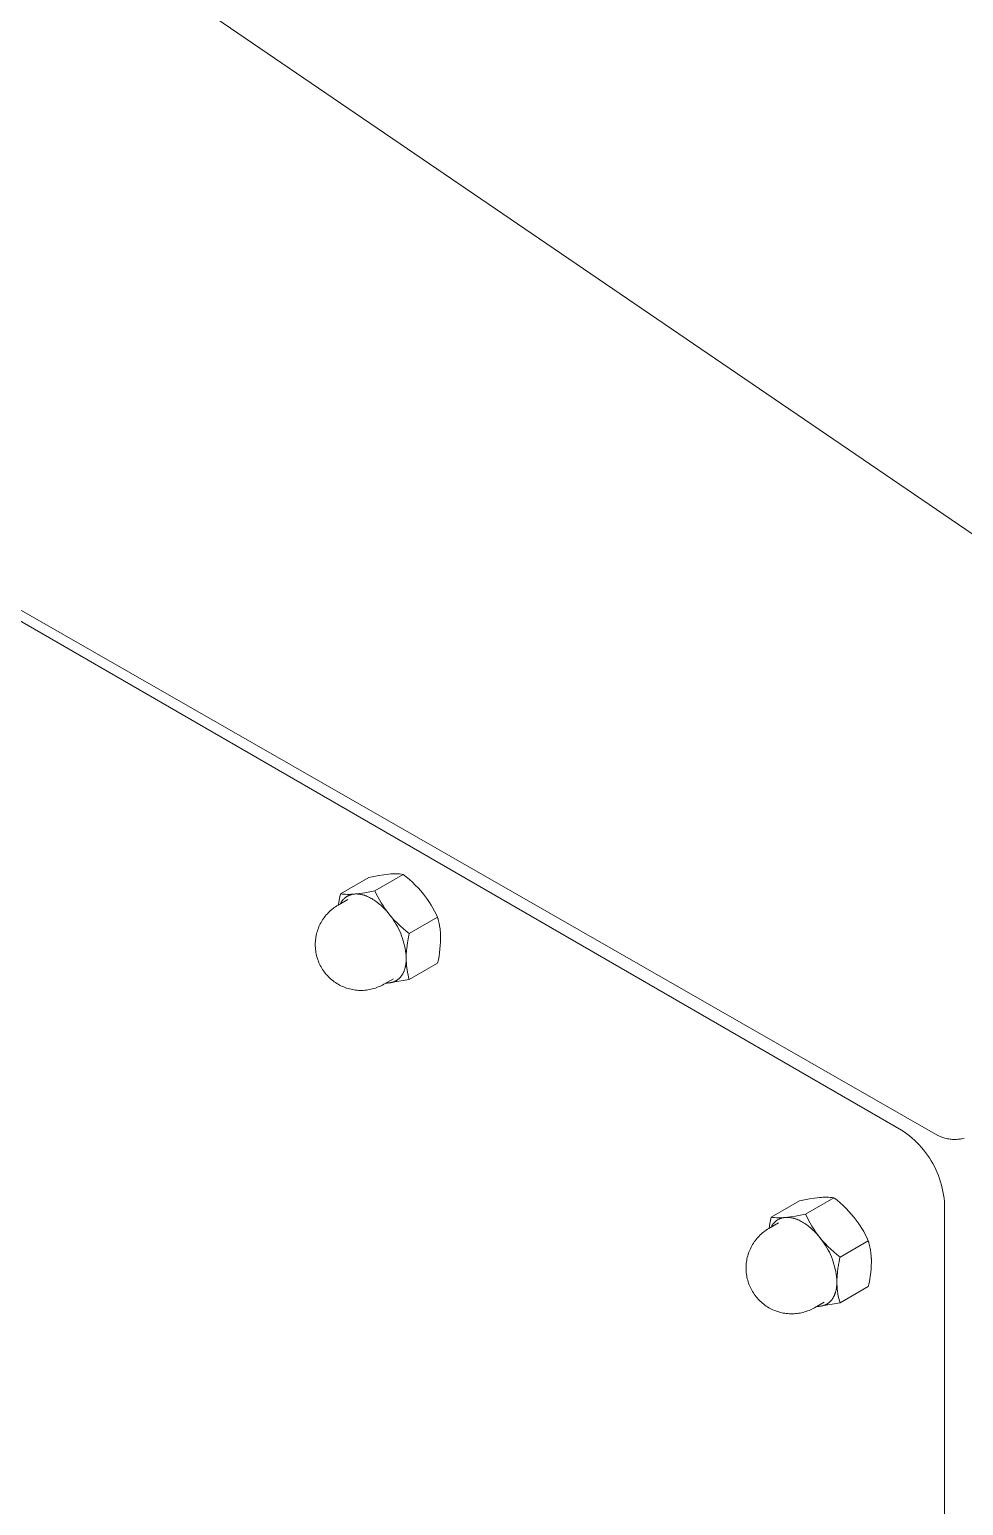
# Model space of a CAD drawing. Header units: inches. Extents: x -14 to 184, y -4 to 134.
# Drawn here: x 106.34 to 112.38, y 67.59 to 77.12 of the extents above; entities that cross this region are included whole.
import ezdxf

# ---------------------------------------------------------------- set-up
doc = ezdxf.new("R2010")
doc.units = ezdxf.units.IN
doc.layers.add('ZANO_R', color=7, linetype='Continuous', lineweight=0)

msp = doc.modelspace()

# ---------------------------------------------------------------- linework, layer by layer
at = {"layer": 'ZANO_R'}
for p, q in [((103.3051, 80.08926), (114.55939, 72.41391)), ((112.21055, 69.97924), (99.84042, 77.05908)), ((111.97658, 70.01358), (100.00587, 76.92487)), ((108.5325, 71.64534), (108.34958, 71.53972)), ((108.5325, 71.64534), (108.56507, 71.65212)), ((108.56507, 71.65212), (108.59782, 71.65795)), ((108.57229, 71.55961), (108.75522, 71.66523)), ((108.59782, 71.65795), (108.63072, 71.66284)), ((108.63072, 71.66284), (108.66375, 71.66677)), ((108.66375, 71.66677), (108.67517, 71.66781)), ((108.67517, 71.66781), (108.68661, 71.6685)), ((108.68661, 71.6685), (108.69807, 71.66884)), ((108.69807, 71.66884), (108.70953, 71.66882)), ((108.70953, 71.66882), (108.72099, 71.66845)), ((108.72099, 71.66845), (108.73243, 71.66773)), ((108.73243, 71.66773), (108.74384, 71.66665)), ((108.74384, 71.66665), (108.75522, 71.66523)), ((108.75522, 71.66523), (108.77569, 71.64896)), ((108.77569, 71.64896), (108.79562, 71.63203)), ((108.79562, 71.63203), (108.81499, 71.61447)), ((108.81499, 71.61447), (108.83378, 71.59628)), ((108.34529, 71.51926), (108.34139, 71.49873)), ((108.34958, 71.53972), (108.34529, 71.51926)), ((108.36095, 71.5383), (108.34958, 71.53972)), ((108.37236, 71.53722), (108.36095, 71.5383)), ((108.3838, 71.5365), (108.37236, 71.53722)), ((108.39526, 71.53613), (108.3838, 71.5365)), ((108.3886, 71.52), (108.38552, 71.51787)), ((108.39175, 71.52202), (108.3886, 71.52)), ((108.39496, 71.52393), (108.39175, 71.52202)), ((108.39824, 71.52573), (108.39496, 71.52393)), ((108.40672, 71.53611), (108.39526, 71.53613)), ((108.40158, 71.52742), (108.39824, 71.52573)), ((108.40497, 71.529), (108.40158, 71.52742)), ((108.40841, 71.53046), (108.40497, 71.529)), ((108.41818, 71.53645), (108.40672, 71.53611)), ((108.4119, 71.53181), (108.40841, 71.53046)), ((108.41543, 71.53303), (108.4119, 71.53181)), ((108.41901, 71.53414), (108.41543, 71.53303)), ((108.42962, 71.53714), (108.41818, 71.53645)), ((108.42261, 71.53512), (108.41901, 71.53414)), ((108.42625, 71.53598), (108.42261, 71.53512)), ((108.42992, 71.53672), (108.42625, 71.53598)), ((108.44104, 71.53818), (108.42962, 71.53714)), ((108.43361, 71.53733), (108.42992, 71.53672)), ((108.43732, 71.53782), (108.43361, 71.53733)), ((108.44104, 71.53818), (108.43732, 71.53782)), ((108.47407, 71.54211), (108.44104, 71.53818)), ((108.44407, 71.53842), (108.44104, 71.53818)), ((108.44715, 71.53858), (108.44407, 71.53842)), ((108.45026, 71.53868), (108.44715, 71.53858)), ((108.45341, 71.5387), (108.45026, 71.53868)), ((108.45659, 71.53865), (108.45341, 71.5387)), ((108.45981, 71.53853), (108.45659, 71.53865)), ((108.46307, 71.53833), (108.45981, 71.53853)), ((108.46636, 71.53806), (108.46307, 71.53833)), ((108.46968, 71.53771), (108.46636, 71.53806)), ((108.47304, 71.53728), (108.46968, 71.53771)), ((108.47642, 71.53678), (108.47304, 71.53728)), ((108.50697, 71.547), (108.47407, 71.54211)), ((108.47984, 71.53621), (108.47642, 71.53678)), ((108.48328, 71.53555), (108.47984, 71.53621)), ((108.48675, 71.53482), (108.48328, 71.53555)), ((108.49025, 71.53401), (108.48675, 71.53482)), ((108.49377, 71.53312), (108.49025, 71.53401)), ((108.49732, 71.53216), (108.49377, 71.53312)), ((108.50089, 71.53111), (108.49732, 71.53216)), ((108.50448, 71.52999), (108.50089, 71.53111)), ((108.50809, 71.52879), (108.50448, 71.52999)), ((108.53972, 71.55283), (108.50697, 71.547)), ((108.51171, 71.52751), (108.50809, 71.52879)), ((108.51536, 71.52615), (108.51171, 71.52751)), ((108.52269, 71.5232), (108.51536, 71.52615)), ((108.53007, 71.51994), (108.52269, 71.5232)), ((108.53749, 71.51637), (108.53007, 71.51994)), ((108.57229, 71.55961), (108.53972, 71.55283)), ((108.58166, 71.53969), (108.57229, 71.55961)), ((108.59164, 71.52007), (108.58166, 71.53969)), ((108.60222, 71.50076), (108.59164, 71.52007)), ((108.83378, 71.59628), (108.85197, 71.57749)), ((108.85197, 71.57749), (108.86954, 71.55812)), ((108.86954, 71.55812), (108.88646, 71.53818)), ((108.88646, 71.53818), (108.89988, 71.52073)), ((108.89988, 71.52073), (108.91275, 71.50287)), ((108.27225, 71.41802), (108.27936, 71.42501)), ((108.27936, 71.42501), (108.28671, 71.43176)), ((108.28671, 71.43176), (108.29428, 71.43826)), ((108.29428, 71.43826), (108.30206, 71.4445)), ((108.30206, 71.4445), (108.31005, 71.45047)), ((108.31005, 71.45047), (108.31823, 71.45617)), ((108.31823, 71.45617), (108.32661, 71.46158)), ((108.32661, 71.46158), (108.33516, 71.46672)), ((108.33516, 71.46672), (108.3978, 71.50288)), ((108.33872, 71.48309), (108.33634, 71.4674)), ((108.34139, 71.49873), (108.33872, 71.48309)), ((108.35161, 71.47861), (108.34996, 71.47526)), ((108.35338, 71.48191), (108.35161, 71.47861)), ((108.35526, 71.48514), (108.35338, 71.48191)), ((108.35725, 71.48831), (108.35526, 71.48514)), ((108.35934, 71.49141), (108.35725, 71.48831)), ((108.36154, 71.49444), (108.35934, 71.49141)), ((108.36384, 71.49739), (108.36154, 71.49444)), ((108.36623, 71.50026), (108.36384, 71.49739)), ((108.36873, 71.50305), (108.36623, 71.50026)), ((108.37131, 71.50575), (108.36873, 71.50305)), ((108.37399, 71.50836), (108.37131, 71.50575)), ((108.37675, 71.51088), (108.37399, 71.50836)), ((108.37959, 71.51331), (108.37675, 71.51088)), ((108.38252, 71.51564), (108.37959, 71.51331)), ((108.38552, 71.51787), (108.38252, 71.51564)), ((108.54494, 71.51251), (108.53749, 71.51637)), ((108.5524, 71.50835), (108.54494, 71.51251)), ((108.55985, 71.5039), (108.5524, 71.50835)), ((108.5673, 71.49917), (108.55985, 71.5039)), ((108.57472, 71.49416), (108.5673, 71.49917)), ((108.5821, 71.4889), (108.57472, 71.49416)), ((108.58943, 71.48338), (108.5821, 71.4889)), ((108.59671, 71.47762), (108.58943, 71.48338)), ((108.6039, 71.47164), (108.59671, 71.47762)), ((108.6134, 71.48179), (108.60222, 71.50076)), ((108.61102, 71.46543), (108.6039, 71.47164)), ((108.61804, 71.45902), (108.61102, 71.46543)), ((108.62514, 71.46317), (108.6134, 71.48179)), ((108.62496, 71.45242), (108.61804, 71.45902)), ((108.63176, 71.44565), (108.62496, 71.45242)), ((108.63746, 71.44492), (108.62514, 71.46317)), ((108.63843, 71.43871), (108.63176, 71.44565)), ((108.65033, 71.42706), (108.63746, 71.44492)), ((108.64498, 71.43162), (108.63843, 71.43871)), ((108.65139, 71.4244), (108.64498, 71.43162)), ((108.66375, 71.4096), (108.65033, 71.42706)), ((108.65765, 71.41705), (108.65139, 71.4244)), ((108.91275, 71.50287), (108.92507, 71.48462)), ((108.92507, 71.48462), (108.93682, 71.466)), ((108.93682, 71.466), (108.94799, 71.44702)), ((108.94799, 71.44702), (108.95857, 71.42772)), ((108.95857, 71.42772), (108.96855, 71.40809)), ((108.21145, 71.32744), (108.21554, 71.33654)), ((108.21554, 71.33654), (108.21993, 71.3455)), ((108.21993, 71.3455), (108.22463, 71.3543)), ((108.22463, 71.3543), (108.22961, 71.36294)), ((108.22961, 71.36294), (108.23489, 71.3714)), ((108.23489, 71.3714), (108.24045, 71.37968)), ((108.24045, 71.37968), (108.24628, 71.38777)), ((108.24628, 71.38777), (108.25239, 71.39566)), ((108.25239, 71.39566), (108.25876, 71.40333)), ((108.25876, 71.40333), (108.26538, 71.41079)), ((108.26538, 71.41079), (108.27225, 71.41802)), ((108.66375, 71.4096), (108.65765, 71.41705)), ((108.68068, 71.38967), (108.66375, 71.4096)), ((108.67405, 71.39673), (108.66375, 71.4096)), ((108.68391, 71.38352), (108.67405, 71.39673)), ((108.69824, 71.3703), (108.68068, 71.38967)), ((108.69332, 71.36998), (108.68391, 71.38352)), ((108.70226, 71.35613), (108.69332, 71.36998)), ((108.71643, 71.35151), (108.69824, 71.3703)), ((108.71073, 71.34199), (108.70226, 71.35613)), ((108.71871, 71.32757), (108.71073, 71.34199)), ((108.73522, 71.33332), (108.71643, 71.35151)), ((108.7262, 71.31288), (108.71871, 71.32757)), ((108.75459, 71.31575), (108.73522, 71.33332)), ((108.97793, 71.38817), (108.795, 71.28256)), ((108.96855, 71.40809), (108.97793, 71.38817)), ((108.97793, 71.38817), (108.98013, 71.38042)), ((108.98063, 71.37862), (108.98013, 71.38042)), ((108.98063, 71.37862), (108.98223, 71.37259)), ((108.98332, 71.36834), (108.98223, 71.37259)), ((108.98332, 71.36834), (108.98423, 71.36466)), ((108.986, 71.35715), (108.98423, 71.36466)), ((108.98599, 71.35714), (108.98655, 71.35467)), ((108.98733, 71.3511), (108.98655, 71.35467)), ((108.98733, 71.3511), (108.98788, 71.3485)), ((108.98866, 71.34469), (108.98788, 71.3485)), ((108.98865, 71.34469), (108.98952, 71.34025)), ((108.98998, 71.33783), (108.98952, 71.34025)), ((108.98998, 71.33783), (108.99103, 71.3319)), ((108.99129, 71.33042), (108.99103, 71.3319)), ((108.99129, 71.33042), (108.99241, 71.32342)), ((108.1882, 71.23093), (108.18904, 71.24087)), ((108.18904, 71.24087), (108.19021, 71.25078)), ((108.19021, 71.25078), (108.19173, 71.26064)), ((108.19173, 71.26064), (108.19357, 71.27044)), ((108.19357, 71.27044), (108.19574, 71.28017)), ((108.19574, 71.28017), (108.19824, 71.28983)), ((108.19824, 71.28983), (108.20106, 71.29939)), ((108.20106, 71.29939), (108.20421, 71.30886)), ((108.20421, 71.30886), (108.20767, 71.31821)), ((108.20767, 71.31821), (108.21145, 71.32744)), ((108.73319, 71.29795), (108.7262, 71.31288)), ((108.73967, 71.2828), (108.73319, 71.29795)), ((108.74563, 71.26743), (108.73967, 71.2828)), ((108.75107, 71.25187), (108.74563, 71.26743)), ((108.75598, 71.23613), (108.75107, 71.25187)), ((108.77453, 71.29883), (108.75459, 71.31575)), ((108.76035, 71.22023), (108.75598, 71.23613)), ((108.795, 71.28256), (108.77453, 71.29883)), ((108.78505, 71.23139), (108.7856, 71.23463)), ((108.7887, 71.25177), (108.7856, 71.23463)), ((108.7887, 71.25177), (108.78961, 71.25651)), ((108.79069, 71.262), (108.78961, 71.25651)), ((108.79069, 71.262), (108.7923, 71.26989)), ((108.795, 71.28256), (108.7923, 71.26989)), ((108.99258, 71.32229), (108.99241, 71.32342)), ((108.99258, 71.32229), (108.99365, 71.3148)), ((108.99386, 71.3132), (108.99364, 71.3148)), ((108.99386, 71.3132), (108.99474, 71.30606)), ((108.99627, 71.29015), (108.99473, 71.30605)), ((108.99629, 71.29015), (108.99644, 71.28818)), ((108.99681, 71.28261), (108.99642, 71.28818)), ((108.99683, 71.28261), (108.99704, 71.27907)), ((108.9973, 71.27383), (108.99703, 71.27907)), ((108.99708, 71.22812), (108.99782, 71.25118)), ((108.99731, 71.27383), (108.99747, 71.26986)), ((108.99767, 71.26338), (108.99746, 71.26986)), ((108.99767, 71.26338), (108.99773, 71.26056)), ((108.99782, 71.25118), (108.99773, 71.26056)), ((108.18752, 71.211), (108.18769, 71.22097)), ((108.18769, 71.20103), (108.18752, 71.211)), ((108.18769, 71.22097), (108.1882, 71.23093)), ((108.1882, 71.19107), (108.18769, 71.20103)), ((108.18904, 71.18113), (108.1882, 71.19107)), ((108.19021, 71.17122), (108.18904, 71.18113)), ((108.19173, 71.16136), (108.19021, 71.17122)), ((108.19357, 71.15156), (108.19173, 71.16136)), ((108.19574, 71.14183), (108.19357, 71.15156)), ((108.19824, 71.13217), (108.19574, 71.14183)), ((108.76419, 71.2042), (108.76035, 71.22023)), ((108.76747, 71.18805), (108.76419, 71.2042)), ((108.77021, 71.17179), (108.76747, 71.18805)), ((108.7724, 71.15545), (108.77021, 71.17179)), ((108.77403, 71.13905), (108.7724, 71.15545)), ((108.77511, 71.1226), (108.77403, 71.13905)), ((108.77546, 71.14169), (108.77526, 71.13497)), ((108.77546, 71.14169), (108.77563, 71.14584)), ((108.7759, 71.1514), (108.77563, 71.14584)), ((108.77589, 71.1514), (108.77673, 71.16436)), ((108.77673, 71.16436), (108.77783, 71.17729)), ((108.7782, 71.18104), (108.77783, 71.17729)), ((108.7782, 71.18104), (108.77907, 71.18919)), ((108.77928, 71.19104), (108.77907, 71.18919)), ((108.77928, 71.19104), (108.78034, 71.19976)), ((108.78051, 71.20108), (108.78034, 71.19976)), ((108.78051, 71.20108), (108.78164, 71.20938)), ((108.78189, 71.21115), (108.78164, 71.20938)), ((108.78189, 71.21115), (108.78295, 71.21831)), ((108.7834, 71.22125), (108.78295, 71.21831)), ((108.7834, 71.22125), (108.78427, 71.22669)), ((108.78505, 71.23139), (108.78427, 71.22669)), ((108.98711, 71.13644), (108.99065, 71.15923)), ((108.99065, 71.15923), (108.9935, 71.18213)), ((108.9935, 71.18213), (108.99565, 71.2051)), ((108.99565, 71.2051), (108.99708, 71.22812)), ((108.20106, 71.12261), (108.19824, 71.13217)), ((108.20421, 71.11314), (108.20106, 71.12261)), ((108.20767, 71.10379), (108.20421, 71.11314)), ((108.21145, 71.09456), (108.20767, 71.10379)), ((108.21554, 71.08546), (108.21145, 71.09456)), ((108.21993, 71.0765), (108.21554, 71.08546)), ((108.22463, 71.0677), (108.21993, 71.0765)), ((108.22961, 71.05906), (108.22463, 71.0677)), ((108.23489, 71.0506), (108.22961, 71.05906)), ((108.24045, 71.04232), (108.23489, 71.0506)), ((108.24628, 71.03423), (108.24045, 71.04232)), ((108.7611, 71.04093), (108.76236, 71.04422)), ((108.76236, 71.04422), (108.76357, 71.04756)), ((108.76357, 71.04756), (108.76471, 71.05095)), ((108.76471, 71.05095), (108.76579, 71.05439)), ((108.76579, 71.05439), (108.76682, 71.05787)), ((108.76682, 71.05787), (108.76778, 71.06141)), ((108.76778, 71.06141), (108.76868, 71.06498)), ((108.76868, 71.06498), (108.76952, 71.0686)), ((108.76952, 71.0686), (108.7703, 71.07225)), ((108.7703, 71.07225), (108.77103, 71.07595)), ((108.77103, 71.07595), (108.77229, 71.08345)), ((108.77229, 71.08345), (108.77331, 71.09107)), ((108.77331, 71.09107), (108.77411, 71.09882)), ((108.77411, 71.09882), (108.77466, 71.10666)), ((108.77466, 71.10666), (108.775, 71.1146)), ((108.775, 71.1146), (108.77511, 71.1226)), ((108.77511, 71.1226), (108.77515, 71.12896)), ((108.77534, 71.10717), (108.77511, 71.1226)), ((108.7752, 71.13208), (108.77515, 71.12896)), ((108.77519, 71.13208), (108.77526, 71.13497)), ((108.77607, 71.09175), (108.77534, 71.10717)), ((108.77729, 71.07636), (108.77607, 71.09175)), ((108.77902, 71.06103), (108.77729, 71.07636)), ((108.78124, 71.04575), (108.77902, 71.06103)), ((108.78395, 71.03056), (108.78124, 71.04575)), ((108.795, 70.98561), (108.97793, 71.09122)), ((108.97793, 71.09122), (108.98286, 71.11376)), ((108.98286, 71.11376), (108.98711, 71.13644)), ((108.25239, 71.02634), (108.24628, 71.03423)), ((108.25876, 71.01867), (108.25239, 71.02634)), ((108.26538, 71.01121), (108.25876, 71.01867)), ((108.27225, 71.00398), (108.26538, 71.01121)), ((108.27936, 70.99699), (108.27225, 71.00398)), ((108.28671, 70.99024), (108.27936, 70.99699)), ((108.29428, 70.98374), (108.28671, 70.99024)), ((108.30206, 70.9775), (108.29428, 70.98374)), ((108.31005, 70.97153), (108.30206, 70.9775)), ((108.31823, 70.96583), (108.31005, 70.97153)), ((108.32661, 70.96042), (108.31823, 70.96583)), ((108.33516, 70.95528), (108.32661, 70.96042)), ((108.34388, 70.95044), (108.33516, 70.95528)), ((108.35276, 70.9459), (108.34388, 70.95044)), ((108.62172, 70.95044), (108.61284, 70.9459)), ((108.63044, 70.95528), (108.62172, 70.95044)), ((108.63044, 70.95528), (108.69307, 70.99145)), ((108.64335, 70.96274), (108.65356, 70.96336)), ((108.64523, 70.96383), (108.64986, 70.96368)), ((108.64986, 70.96368), (108.6545, 70.96369)), ((108.65356, 70.96336), (108.66375, 70.96418)), ((108.6545, 70.96369), (108.65913, 70.96385)), ((108.65913, 70.96385), (108.66375, 70.96418)), ((108.66375, 70.96418), (108.795, 70.98561)), ((108.66375, 70.96418), (108.66676, 70.96449)), ((108.66676, 70.96449), (108.66975, 70.96486)), ((108.66975, 70.96486), (108.67272, 70.96531)), ((108.67272, 70.96531), (108.67567, 70.96583)), ((108.67567, 70.96583), (108.67861, 70.96643)), ((108.67861, 70.96643), (108.68152, 70.9671)), ((108.68152, 70.9671), (108.68441, 70.96785)), ((108.68441, 70.96785), (108.68728, 70.96867)), ((108.68728, 70.96867), (108.69012, 70.96957)), ((108.69012, 70.96957), (108.69293, 70.97054)), ((108.69293, 70.97054), (108.69571, 70.97159)), ((108.69571, 70.97159), (108.69847, 70.97272)), ((108.69847, 70.97272), (108.70119, 70.97393)), ((108.70119, 70.97393), (108.70388, 70.97521)), ((108.70388, 70.97521), (108.70654, 70.97657)), ((108.70654, 70.97657), (108.70916, 70.97801)), ((108.70916, 70.97801), (108.71174, 70.97952)), ((108.71174, 70.97952), (108.71429, 70.98111)), ((108.71429, 70.98111), (108.71679, 70.98278)), ((108.71679, 70.98278), (108.71926, 70.98452)), ((108.71926, 70.98452), (108.72168, 70.98634)), ((108.72168, 70.98634), (108.72406, 70.98824)), ((108.72406, 70.98824), (108.7264, 70.99021)), ((108.7264, 70.99021), (108.72869, 70.99226)), ((108.72869, 70.99226), (108.73094, 70.99438)), ((108.73094, 70.99438), (108.73314, 70.99657)), ((108.73314, 70.99657), (108.73529, 70.99884)), ((108.73529, 70.99884), (108.73739, 71.00118)), ((108.73739, 71.00118), (108.73943, 71.00359)), ((108.73943, 71.00359), (108.74143, 71.00607)), ((108.74143, 71.00607), (108.74338, 71.00863)), ((108.74338, 71.00863), (108.74527, 71.01124)), ((108.74527, 71.01124), (108.74711, 71.01393)), ((108.74711, 71.01393), (108.74889, 71.01668)), ((108.74889, 71.01668), (108.75062, 71.0195)), ((108.75062, 71.0195), (108.75229, 71.02238)), ((108.75229, 71.02238), (108.7539, 71.02533)), ((108.7539, 71.02533), (108.75546, 71.02833)), ((108.75546, 71.02833), (108.75696, 71.0314)), ((108.75696, 71.0314), (108.7584, 71.03452)), ((108.7584, 71.03452), (108.75978, 71.0377)), ((108.75978, 71.0377), (108.7611, 71.04093)), ((108.78715, 71.01546), (108.78395, 71.03056)), ((108.79083, 71.00047), (108.78715, 71.01546)), ((108.795, 70.98561), (108.79083, 71.00047)), ((108.36179, 70.94166), (108.35276, 70.9459)), ((108.37095, 70.93773), (108.36179, 70.94166)), ((108.38025, 70.9341), (108.37095, 70.93773)), ((108.38966, 70.9308), (108.38025, 70.9341)), ((108.39918, 70.92781), (108.38966, 70.9308)), ((108.40879, 70.92515), (108.39918, 70.92781)), ((108.41848, 70.92281), (108.40879, 70.92515)), ((108.42825, 70.92081), (108.41848, 70.92281)), ((108.43809, 70.91913), (108.42825, 70.92081)), ((108.44797, 70.91779), (108.43809, 70.91913)), ((108.45789, 70.91678), (108.44797, 70.91779)), ((108.46784, 70.9161), (108.45789, 70.91678)), ((108.47781, 70.91577), (108.46784, 70.9161)), ((108.48779, 70.91577), (108.47781, 70.91577)), ((108.49775, 70.9161), (108.48779, 70.91577)), ((108.50771, 70.91678), (108.49775, 70.9161)), ((108.51763, 70.91779), (108.50771, 70.91678)), ((108.52751, 70.91913), (108.51763, 70.91779)), ((108.53734, 70.92081), (108.52751, 70.91913)), ((108.54711, 70.92281), (108.53734, 70.92081)), ((108.55681, 70.92515), (108.54711, 70.92281)), ((108.56642, 70.92781), (108.55681, 70.92515)), ((108.57594, 70.9308), (108.56642, 70.92781)), ((108.58535, 70.9341), (108.57594, 70.9308)), ((108.59464, 70.93773), (108.58535, 70.9341)), ((108.60381, 70.94166), (108.59464, 70.93773)), ((108.61284, 70.9459), (108.60381, 70.94166)), ((111.97658, 70.01358), (111.99429, 70.00158)), ((111.99429, 70.00158), (112.01159, 69.98898)), ((112.01159, 69.98898), (112.02843, 69.97578)), ((112.02843, 69.97578), (112.0448, 69.96201)), ((112.0448, 69.96201), (112.06069, 69.94767)), ((112.06069, 69.94767), (112.07606, 69.93279)), ((112.07606, 69.93279), (112.09091, 69.91738)), ((112.09091, 69.91738), (112.10522, 69.90147)), ((112.10522, 69.90147), (112.11896, 69.88507)), ((112.21055, 69.97924), (112.21807, 69.97561)), ((112.21807, 69.97561), (112.22571, 69.97225)), ((112.22571, 69.97225), (112.23346, 69.96914)), ((112.23346, 69.96914), (112.24132, 69.96629)), ((112.24132, 69.96629), (112.24926, 69.96371)), ((112.24926, 69.96371), (112.25728, 69.96141)), ((112.25728, 69.96141), (112.26538, 69.95937)), ((112.26538, 69.95937), (112.27355, 69.95761)), ((112.27355, 69.95761), (112.28177, 69.95612)), ((112.28177, 69.95612), (112.29003, 69.95491)), ((112.29003, 69.95491), (112.29833, 69.95399)), ((112.29833, 69.95399), (112.30666, 69.95334)), ((112.30666, 69.95334), (112.315, 69.95297)), ((112.315, 69.95297), (112.32335, 69.95289)), ((112.32335, 69.95289), (112.3317, 69.95309)), ((112.3317, 69.95309), (112.34004, 69.95357)), ((112.34004, 69.95357), (112.34835, 69.95433)), ((112.34835, 69.95433), (112.35664, 69.95537)), ((112.35664, 69.95537), (112.36489, 69.95669)), ((112.36489, 69.95669), (112.37308, 69.95828)), ((112.37308, 69.95828), (112.38122, 69.96016)), ((112.11896, 69.88507), (112.13213, 69.8682)), ((112.13213, 69.8682), (112.1447, 69.85088)), ((112.1447, 69.85088), (112.15666, 69.83314)), ((112.15666, 69.83314), (112.168, 69.81499)), ((112.168, 69.81499), (112.17869, 69.79646)), ((112.17869, 69.79646), (112.18874, 69.77757)), ((112.18874, 69.77757), (112.19813, 69.75834)), ((112.19813, 69.75834), (112.20684, 69.7388)), ((112.20684, 69.7388), (112.21487, 69.71896)), ((112.21487, 69.71896), (112.2222, 69.69886)), ((112.2222, 69.69886), (112.22882, 69.67851)), ((112.22882, 69.67851), (112.23474, 69.65795)), ((112.23474, 69.65795), (112.23994, 69.63719)), ((112.23994, 69.63719), (112.24441, 69.61627)), ((112.24441, 69.61627), (112.24816, 69.5952)), ((111.31639, 69.55588), (111.13346, 69.45026)), ((111.31639, 69.55588), (111.34896, 69.56266)), ((111.34896, 69.56266), (111.3817, 69.56849)), ((111.35617, 69.47015), (111.5391, 69.57577)), ((111.3817, 69.56849), (111.41461, 69.57338)), ((111.41461, 69.57338), (111.44764, 69.57731)), ((111.44764, 69.57731), (111.45905, 69.57835)), ((111.45905, 69.57835), (111.4705, 69.57904)), ((111.4705, 69.57904), (111.48195, 69.57938)), ((111.48195, 69.57938), (111.49342, 69.57936)), ((111.49342, 69.57936), (111.50487, 69.57899)), ((111.50487, 69.57899), (111.51631, 69.57827)), ((111.51631, 69.57827), (111.52773, 69.57719)), ((111.52773, 69.57719), (111.5391, 69.57577)), ((111.5391, 69.57577), (111.55957, 69.5595)), ((111.55957, 69.5595), (111.57951, 69.54257)), ((111.57951, 69.54257), (111.59888, 69.52501)), ((111.59888, 69.52501), (111.61767, 69.50682)), ((112.24816, 69.5952), (112.25117, 69.57402)), ((112.25117, 69.57402), (112.25344, 69.55274)), ((112.25344, 69.55274), (112.25496, 69.5314)), ((112.25496, 56.86605), (112.25496, 69.5314)), ((111.12918, 69.4298), (111.12528, 69.40927)), ((111.13346, 69.45026), (111.12918, 69.4298)), ((111.14484, 69.44884), (111.13346, 69.45026)), ((111.15625, 69.44776), (111.14484, 69.44884)), ((111.16769, 69.44704), (111.15625, 69.44776)), ((111.16063, 69.42142), (111.15787, 69.4189)), ((111.16348, 69.42385), (111.16063, 69.42142)), ((111.16641, 69.42618), (111.16348, 69.42385)), ((111.16941, 69.42841), (111.16641, 69.42618)), ((111.17915, 69.44667), (111.16769, 69.44704)), ((111.17249, 69.43053), (111.16941, 69.42841)), ((111.17563, 69.43256), (111.17249, 69.43053)), ((111.17885, 69.43447), (111.17563, 69.43256)), ((111.18213, 69.43627), (111.17885, 69.43447)), ((111.19061, 69.44665), (111.17915, 69.44667)), ((111.18546, 69.43796), (111.18213, 69.43627)), ((111.18885, 69.43954), (111.18546, 69.43796)), ((111.1923, 69.441), (111.18885, 69.43954)), ((111.20207, 69.44699), (111.19061, 69.44665)), ((111.19579, 69.44235), (111.1923, 69.441)), ((111.19932, 69.44357), (111.19579, 69.44235)), ((111.20289, 69.44468), (111.19932, 69.44357)), ((111.21351, 69.44768), (111.20207, 69.44699)), ((111.2065, 69.44566), (111.20289, 69.44468)), ((111.21014, 69.44652), (111.2065, 69.44566)), ((111.21381, 69.44726), (111.21014, 69.44652)), ((111.22493, 69.44872), (111.21351, 69.44768)), ((111.2175, 69.44787), (111.21381, 69.44726)), ((111.2212, 69.44836), (111.2175, 69.44787)), ((111.22493, 69.44872), (111.2212, 69.44836)), ((111.25796, 69.45265), (111.22493, 69.44872)), ((111.22796, 69.44896), (111.22493, 69.44872)), ((111.23103, 69.44912), (111.22796, 69.44896)), ((111.23414, 69.44922), (111.23103, 69.44912)), ((111.23729, 69.44924), (111.23414, 69.44922)), ((111.24048, 69.44919), (111.23729, 69.44924)), ((111.2437, 69.44907), (111.24048, 69.44919)), ((111.24695, 69.44887), (111.2437, 69.44907)), ((111.25024, 69.4486), (111.24695, 69.44887)), ((111.25357, 69.44825), (111.25024, 69.4486)), ((111.25692, 69.44782), (111.25357, 69.44825)), ((111.26031, 69.44732), (111.25692, 69.44782)), ((111.29086, 69.45754), (111.25796, 69.45265)), ((111.26372, 69.44675), (111.26031, 69.44732)), ((111.26717, 69.44609), (111.26372, 69.44675)), ((111.27064, 69.44536), (111.26717, 69.44609)), ((111.27414, 69.44455), (111.27064, 69.44536)), ((111.27766, 69.44366), (111.27414, 69.44455)), ((111.28121, 69.4427), (111.27766, 69.44366)), ((111.28477, 69.44165), (111.28121, 69.4427)), ((111.28836, 69.44053), (111.28477, 69.44165)), ((111.29197, 69.43933), (111.28836, 69.44053)), ((111.32361, 69.46337), (111.29086, 69.45754)), ((111.2956, 69.43805), (111.29197, 69.43933)), ((111.29924, 69.43669), (111.2956, 69.43805)), ((111.30658, 69.43374), (111.29924, 69.43669)), ((111.31396, 69.43048), (111.30658, 69.43374)), ((111.32138, 69.42691), (111.31396, 69.43048)), ((111.32882, 69.42305), (111.32138, 69.42691)), ((111.35617, 69.47015), (111.32361, 69.46337)), ((111.33628, 69.41889), (111.32882, 69.42305)), ((111.36555, 69.45023), (111.35617, 69.47015)), ((111.37553, 69.43061), (111.36555, 69.45023)), ((111.38611, 69.4113), (111.37553, 69.43061)), ((111.61767, 69.50682), (111.63586, 69.48803)), ((111.63586, 69.48803), (111.65342, 69.46866)), ((111.65342, 69.46866), (111.67035, 69.44872)), ((111.67035, 69.44872), (111.68376, 69.43127)), ((111.68376, 69.43127), (111.69664, 69.41341)), ((111.04927, 69.32133), (111.05614, 69.32856)), ((111.05614, 69.32856), (111.06325, 69.33555)), ((111.06325, 69.33555), (111.07059, 69.3423)), ((111.07059, 69.3423), (111.07816, 69.3488)), ((111.07816, 69.3488), (111.08594, 69.35504)), ((111.08594, 69.35504), (111.09393, 69.36101)), ((111.09393, 69.36101), (111.10212, 69.36671)), ((111.10212, 69.36671), (111.11049, 69.37212)), ((111.11049, 69.37212), (111.11905, 69.37726)), ((111.11905, 69.37726), (111.18168, 69.41342)), ((111.12261, 69.39363), (111.12022, 69.37794)), ((111.12528, 69.40927), (111.12261, 69.39363)), ((111.1355, 69.38915), (111.13384, 69.3858)), ((111.13727, 69.39245), (111.1355, 69.38915)), ((111.13915, 69.39568), (111.13727, 69.39245)), ((111.14113, 69.39885), (111.13915, 69.39568)), ((111.14323, 69.40195), (111.14113, 69.39885)), ((111.14542, 69.40498), (111.14323, 69.40195)), ((111.14772, 69.40793), (111.14542, 69.40498)), ((111.15012, 69.4108), (111.14772, 69.40793)), ((111.15261, 69.41359), (111.15012, 69.4108)), ((111.1552, 69.41629), (111.15261, 69.41359)), ((111.15787, 69.4189), (111.1552, 69.41629)), ((111.34374, 69.41444), (111.33628, 69.41889)), ((111.35118, 69.40971), (111.34374, 69.41444)), ((111.3586, 69.4047), (111.35118, 69.40971)), ((111.36599, 69.39944), (111.3586, 69.4047)), ((111.37332, 69.39392), (111.36599, 69.39944)), ((111.38059, 69.38816), (111.37332, 69.39392)), ((111.38779, 69.38218), (111.38059, 69.38816)), ((111.39728, 69.39233), (111.38611, 69.4113)), ((111.3949, 69.37597), (111.38779, 69.38218)), ((111.40193, 69.36956), (111.3949, 69.37597)), ((111.40903, 69.37371), (111.39728, 69.39233)), ((111.40884, 69.36296), (111.40193, 69.36956)), ((111.41564, 69.35619), (111.40884, 69.36296)), ((111.42135, 69.35546), (111.40903, 69.37371)), ((111.42232, 69.34925), (111.41564, 69.35619)), ((111.43422, 69.3376), (111.42135, 69.35546)), ((111.42887, 69.34216), (111.42232, 69.34925)), ((111.43527, 69.33494), (111.42887, 69.34216)), ((111.44764, 69.32014), (111.43422, 69.3376)), ((111.44153, 69.32759), (111.43527, 69.33494)), ((111.44764, 69.32014), (111.44153, 69.32759)), ((111.69664, 69.41341), (111.70895, 69.39516)), ((111.70895, 69.39516), (111.7207, 69.37654)), ((111.7207, 69.37654), (111.73187, 69.35756)), ((111.73187, 69.35756), (111.74246, 69.33826)), ((111.74246, 69.33826), (111.75244, 69.31863)), ((110.99156, 69.22875), (110.99534, 69.23798)), ((110.99534, 69.23798), (110.99943, 69.24708)), ((110.99943, 69.24708), (111.00382, 69.25604)), ((111.00382, 69.25604), (111.00851, 69.26484)), ((111.00851, 69.26484), (111.0135, 69.27348)), ((111.0135, 69.27348), (111.01877, 69.28194)), ((111.01877, 69.28194), (111.02433, 69.29022)), ((111.02433, 69.29022), (111.03017, 69.29831)), ((111.03017, 69.29831), (111.03627, 69.3062)), ((111.03627, 69.3062), (111.04264, 69.31387)), ((111.04264, 69.31387), (111.04927, 69.32133)), ((111.46456, 69.30021), (111.44764, 69.32014)), ((111.45794, 69.30727), (111.44764, 69.32014)), ((111.4678, 69.29406), (111.45794, 69.30727)), ((111.48213, 69.28084), (111.46456, 69.30021)), ((111.4772, 69.28052), (111.4678, 69.29406)), ((111.48614, 69.26667), (111.4772, 69.28052)), ((111.50032, 69.26205), (111.48213, 69.28084)), ((111.49461, 69.25253), (111.48614, 69.26667)), ((111.5026, 69.23811), (111.49461, 69.25253)), ((111.51911, 69.24386), (111.50032, 69.26205)), ((111.51009, 69.22342), (111.5026, 69.23811)), ((111.53848, 69.22629), (111.51911, 69.24386)), ((111.76181, 69.29871), (111.57888, 69.1931)), ((111.75244, 69.31863), (111.76181, 69.29871)), ((111.76181, 69.29871), (111.76401, 69.29096)), ((111.76451, 69.28916), (111.76401, 69.29096)), ((111.76451, 69.28916), (111.76612, 69.28313)), ((111.7672, 69.27888), (111.76612, 69.28313)), ((111.7672, 69.27888), (111.76811, 69.2752)), ((111.76988, 69.26768), (111.76811, 69.2752)), ((111.76988, 69.26768), (111.77044, 69.26521)), ((111.77121, 69.26164), (111.77044, 69.26521)), ((111.77121, 69.26164), (111.77176, 69.25904)), ((111.77254, 69.25523), (111.77176, 69.25904)), ((111.77254, 69.25523), (111.77341, 69.25079)), ((111.77386, 69.24837), (111.77341, 69.25079)), ((111.77386, 69.24837), (111.77492, 69.24244)), ((111.77517, 69.24096), (111.77492, 69.24244)), ((111.77517, 69.24096), (111.7763, 69.23396)), ((111.77647, 69.23283), (111.7763, 69.23396)), ((111.77647, 69.23283), (111.77753, 69.22534)), ((110.97158, 69.13151), (110.97208, 69.14147)), ((110.97208, 69.14147), (110.97292, 69.15141)), ((110.97292, 69.15141), (110.9741, 69.16132)), ((110.9741, 69.16132), (110.97561, 69.17118)), ((110.97561, 69.17118), (110.97745, 69.18098)), ((110.97745, 69.18098), (110.97963, 69.19071)), ((110.97963, 69.19071), (110.98213, 69.20037)), ((110.98213, 69.20037), (110.98495, 69.20993)), ((110.98495, 69.20993), (110.9881, 69.2194)), ((110.9881, 69.2194), (110.99156, 69.22875)), ((111.51708, 69.20849), (111.51009, 69.22342)), ((111.52356, 69.19333), (111.51708, 69.20849)), ((111.52952, 69.17797), (111.52356, 69.19333)), ((111.53496, 69.1624), (111.52952, 69.17797)), ((111.53987, 69.14667), (111.53496, 69.1624)), ((111.55841, 69.20937), (111.53848, 69.22629)), ((111.54424, 69.13077), (111.53987, 69.14667)), ((111.57888, 69.1931), (111.55841, 69.20937)), ((111.56729, 69.13179), (111.56815, 69.13723)), ((111.56893, 69.14193), (111.56815, 69.13723)), ((111.56893, 69.14193), (111.56948, 69.14517)), ((111.57258, 69.16231), (111.56948, 69.14517)), ((111.57258, 69.16231), (111.57349, 69.16705)), ((111.57458, 69.17254), (111.57349, 69.16705)), ((111.57458, 69.17254), (111.57618, 69.18043)), ((111.57888, 69.1931), (111.57619, 69.18043)), ((111.77774, 69.22374), (111.77753, 69.22534)), ((111.77775, 69.22374), (111.77862, 69.2166)), ((111.78015, 69.20069), (111.77861, 69.21659)), ((111.77953, 69.11564), (111.78097, 69.13866)), ((111.78017, 69.20069), (111.78032, 69.19872)), ((111.7807, 69.19315), (111.78031, 69.19872)), ((111.78071, 69.19315), (111.78093, 69.18961)), ((111.78118, 69.18437), (111.78091, 69.18961)), ((111.78097, 69.13866), (111.7817, 69.16172)), ((111.78119, 69.18437), (111.78136, 69.1804)), ((111.78155, 69.17392), (111.78135, 69.1804)), ((111.78156, 69.17392), (111.78162, 69.1711)), ((111.7817, 69.16172), (111.78161, 69.1711)), ((110.97141, 69.12154), (110.97158, 69.13151)), ((110.97158, 69.11157), (110.97141, 69.12154)), ((110.97208, 69.10161), (110.97158, 69.11157)), ((110.97292, 69.09167), (110.97208, 69.10161)), ((110.9741, 69.08176), (110.97292, 69.09167)), ((110.97561, 69.0719), (110.9741, 69.08176)), ((110.97745, 69.0621), (110.97561, 69.0719)), ((110.97963, 69.05237), (110.97745, 69.0621)), ((110.98213, 69.04271), (110.97963, 69.05237)), ((110.98495, 69.03315), (110.98213, 69.04271)), ((111.54807, 69.11474), (111.54424, 69.13077)), ((111.55136, 69.09859), (111.54807, 69.11474)), ((111.5541, 69.08233), (111.55136, 69.09859)), ((111.55628, 69.06599), (111.5541, 69.08233)), ((111.55792, 69.04959), (111.55628, 69.06599)), ((111.55899, 69.03314), (111.55792, 69.04959)), ((111.55899, 69.03314), (111.55903, 69.0395)), ((111.55908, 69.04262), (111.55903, 69.0395)), ((111.55908, 69.04262), (111.55914, 69.04551)), ((111.55935, 69.05223), (111.55914, 69.04551)), ((111.55934, 69.05223), (111.55951, 69.05638)), ((111.55978, 69.06194), (111.55951, 69.05638)), ((111.55978, 69.06194), (111.56061, 69.0749)), ((111.56061, 69.0749), (111.56171, 69.08783)), ((111.56208, 69.09158), (111.56172, 69.08783)), ((111.56208, 69.09158), (111.56295, 69.09973)), ((111.56317, 69.10158), (111.56295, 69.09973)), ((111.56317, 69.10158), (111.56423, 69.1103)), ((111.5644, 69.11162), (111.56423, 69.1103)), ((111.5644, 69.11162), (111.56552, 69.11992)), ((111.56578, 69.12169), (111.56552, 69.11992)), ((111.56578, 69.12169), (111.56683, 69.12885)), ((111.56729, 69.13179), (111.56683, 69.12885)), ((111.76675, 69.0243), (111.77099, 69.04698)), ((111.77099, 69.04698), (111.77454, 69.06977)), ((111.77454, 69.06977), (111.77739, 69.09267)), ((111.77739, 69.09267), (111.77953, 69.11564)), ((110.9881, 69.02368), (110.98495, 69.03315)), ((110.99156, 69.01433), (110.9881, 69.02368)), ((110.99534, 69.0051), (110.99156, 69.01433)), ((110.99943, 68.996), (110.99534, 69.0051)), ((111.00382, 68.98704), (110.99943, 68.996)), ((111.00851, 68.97824), (111.00382, 68.98704)), ((111.0135, 68.9696), (111.00851, 68.97824)), ((111.01877, 68.96114), (111.0135, 68.9696)), ((111.02433, 68.95286), (111.01877, 68.96114)), ((111.03017, 68.94477), (111.02433, 68.95286)), ((111.03627, 68.93688), (111.03017, 68.94477)), ((111.54084, 68.94193), (111.54228, 68.94506)), ((111.54228, 68.94506), (111.54367, 68.94824)), ((111.54367, 68.94824), (111.54499, 68.95147)), ((111.54499, 68.95147), (111.54625, 68.95476)), ((111.54625, 68.95476), (111.54745, 68.9581)), ((111.54745, 68.9581), (111.5486, 68.96149)), ((111.5486, 68.96149), (111.54968, 68.96493)), ((111.54968, 68.96493), (111.5507, 68.96841)), ((111.5507, 68.96841), (111.55166, 68.97195)), ((111.55166, 68.97195), (111.55257, 68.97552)), ((111.55257, 68.97552), (111.55341, 68.97914)), ((111.55341, 68.97914), (111.55419, 68.98279)), ((111.55419, 68.98279), (111.55491, 68.98649)), ((111.55491, 68.98649), (111.55617, 68.99399)), ((111.55617, 68.99399), (111.5572, 69.00161)), ((111.5572, 69.00161), (111.55799, 69.00936)), ((111.55799, 69.00936), (111.55855, 69.0172)), ((111.55855, 69.0172), (111.55888, 69.02513)), ((111.55888, 69.02513), (111.55899, 69.03314)), ((111.55922, 69.01771), (111.55899, 69.03314)), ((111.55995, 69.00229), (111.55922, 69.01771)), ((111.56118, 68.9869), (111.55995, 69.00229)), ((111.5629, 68.97157), (111.56118, 68.9869)), ((111.56512, 68.95629), (111.5629, 68.97157)), ((111.56783, 68.9411), (111.56512, 68.95629)), ((111.57888, 68.89615), (111.76181, 69.00176)), ((111.76181, 69.00176), (111.76675, 69.0243)), ((111.04264, 68.92921), (111.03627, 68.93688)), ((111.04927, 68.92175), (111.04264, 68.92921)), ((111.05614, 68.91452), (111.04927, 68.92175)), ((111.06325, 68.90753), (111.05614, 68.91452)), ((111.07059, 68.90078), (111.06325, 68.90753)), ((111.07816, 68.89428), (111.07059, 68.90078)), ((111.08594, 68.88804), (111.07816, 68.89428)), ((111.09393, 68.88207), (111.08594, 68.88804)), ((111.10212, 68.87637), (111.09393, 68.88207)), ((111.11049, 68.87096), (111.10212, 68.87637)), ((111.11905, 68.86582), (111.11049, 68.87096)), ((111.12777, 68.86098), (111.11905, 68.86582)), ((111.13665, 68.85644), (111.12777, 68.86098)), ((111.14567, 68.8522), (111.13665, 68.85644)), ((111.15484, 68.84827), (111.14567, 68.8522)), ((111.16413, 68.84464), (111.15484, 68.84827)), ((111.37853, 68.84827), (111.36924, 68.84464)), ((111.38769, 68.8522), (111.37853, 68.84827)), ((111.39672, 68.85644), (111.38769, 68.8522)), ((111.4056, 68.86098), (111.39672, 68.85644)), ((111.41432, 68.86582), (111.4056, 68.86098)), ((111.41432, 68.86582), (111.47696, 68.90199)), ((111.42723, 68.87328), (111.43744, 68.8739)), ((111.42912, 68.87437), (111.43375, 68.87422)), ((111.43375, 68.87422), (111.43838, 68.87423)), ((111.43744, 68.8739), (111.44764, 68.87472)), ((111.43838, 68.87423), (111.44301, 68.87439)), ((111.44301, 68.87439), (111.44764, 68.87472)), ((111.44764, 68.87472), (111.57888, 68.89615)), ((111.44764, 68.87472), (111.45064, 68.87502)), ((111.45064, 68.87502), (111.45363, 68.8754)), ((111.45363, 68.8754), (111.45661, 68.87585)), ((111.45661, 68.87585), (111.45956, 68.87637)), ((111.45956, 68.87637), (111.46249, 68.87697)), ((111.46249, 68.87697), (111.46541, 68.87764)), ((111.46541, 68.87764), (111.4683, 68.87839)), ((111.4683, 68.87839), (111.47116, 68.87921)), ((111.47116, 68.87921), (111.474, 68.88011)), ((111.474, 68.88011), (111.47681, 68.88108)), ((111.47681, 68.88108), (111.4796, 68.88213)), ((111.4796, 68.88213), (111.48235, 68.88326)), ((111.48235, 68.88326), (111.48507, 68.88447)), ((111.48507, 68.88447), (111.48776, 68.88575)), ((111.48776, 68.88575), (111.49042, 68.88711)), ((111.49042, 68.88711), (111.49304, 68.88855)), ((111.49304, 68.88855), (111.49563, 68.89006)), ((111.49563, 68.89006), (111.49817, 68.89165)), ((111.49817, 68.89165), (111.50068, 68.89332)), ((111.50068, 68.89332), (111.50314, 68.89506)), ((111.50314, 68.89506), (111.50557, 68.89688)), ((111.50557, 68.89688), (111.50795, 68.89878)), ((111.50795, 68.89878), (111.51029, 68.90075)), ((111.51029, 68.90075), (111.51258, 68.9028)), ((111.51258, 68.9028), (111.51482, 68.90492)), ((111.51482, 68.90492), (111.51702, 68.90711)), ((111.51702, 68.90711), (111.51917, 68.90938)), ((111.51917, 68.90938), (111.52127, 68.91172)), ((111.52127, 68.91172), (111.52332, 68.91413)), ((111.52332, 68.91413), (111.52532, 68.91661)), ((111.52532, 68.91661), (111.52726, 68.91917)), ((111.52726, 68.91917), (111.52915, 68.92178)), ((111.52915, 68.92178), (111.53099, 68.92447)), ((111.53099, 68.92447), (111.53278, 68.92722)), ((111.53278, 68.92722), (111.5345, 68.93004)), ((111.5345, 68.93004), (111.53617, 68.93292)), ((111.53617, 68.93292), (111.53779, 68.93587)), ((111.53779, 68.93587), (111.53934, 68.93887)), ((111.53934, 68.93887), (111.54084, 68.94193)), ((111.57103, 68.926), (111.56783, 68.9411)), ((111.57472, 68.91101), (111.57103, 68.926)), ((111.57888, 68.89615), (111.57472, 68.91101)), ((111.17354, 68.84134), (111.16413, 68.84464)), ((111.18306, 68.83835), (111.17354, 68.84134)), ((111.19267, 68.83569), (111.18306, 68.83835)), ((111.20237, 68.83335), (111.19267, 68.83569)), ((111.21214, 68.83135), (111.20237, 68.83335)), ((111.22197, 68.82967), (111.21214, 68.83135)), ((111.23185, 68.82833), (111.22197, 68.82967)), ((111.24178, 68.82732), (111.23185, 68.82833)), ((111.25173, 68.82664), (111.24178, 68.82732)), ((111.2617, 68.82631), (111.25173, 68.82664)), ((111.27167, 68.82631), (111.2617, 68.82631)), ((111.28164, 68.82664), (111.27167, 68.82631)), ((111.29159, 68.82732), (111.28164, 68.82664)), ((111.30151, 68.82833), (111.29159, 68.82732)), ((111.3114, 68.82967), (111.30151, 68.82833)), ((111.32123, 68.83135), (111.3114, 68.82967)), ((111.331, 68.83335), (111.32123, 68.83135)), ((111.3407, 68.83569), (111.331, 68.83335)), ((111.35031, 68.83835), (111.3407, 68.83569)), ((111.35982, 68.84134), (111.35031, 68.83835)), ((111.36924, 68.84464), (111.35982, 68.84134))]:
    msp.add_line(p, q, dxfattribs=at)

doc.saveas('drawing.dxf')
